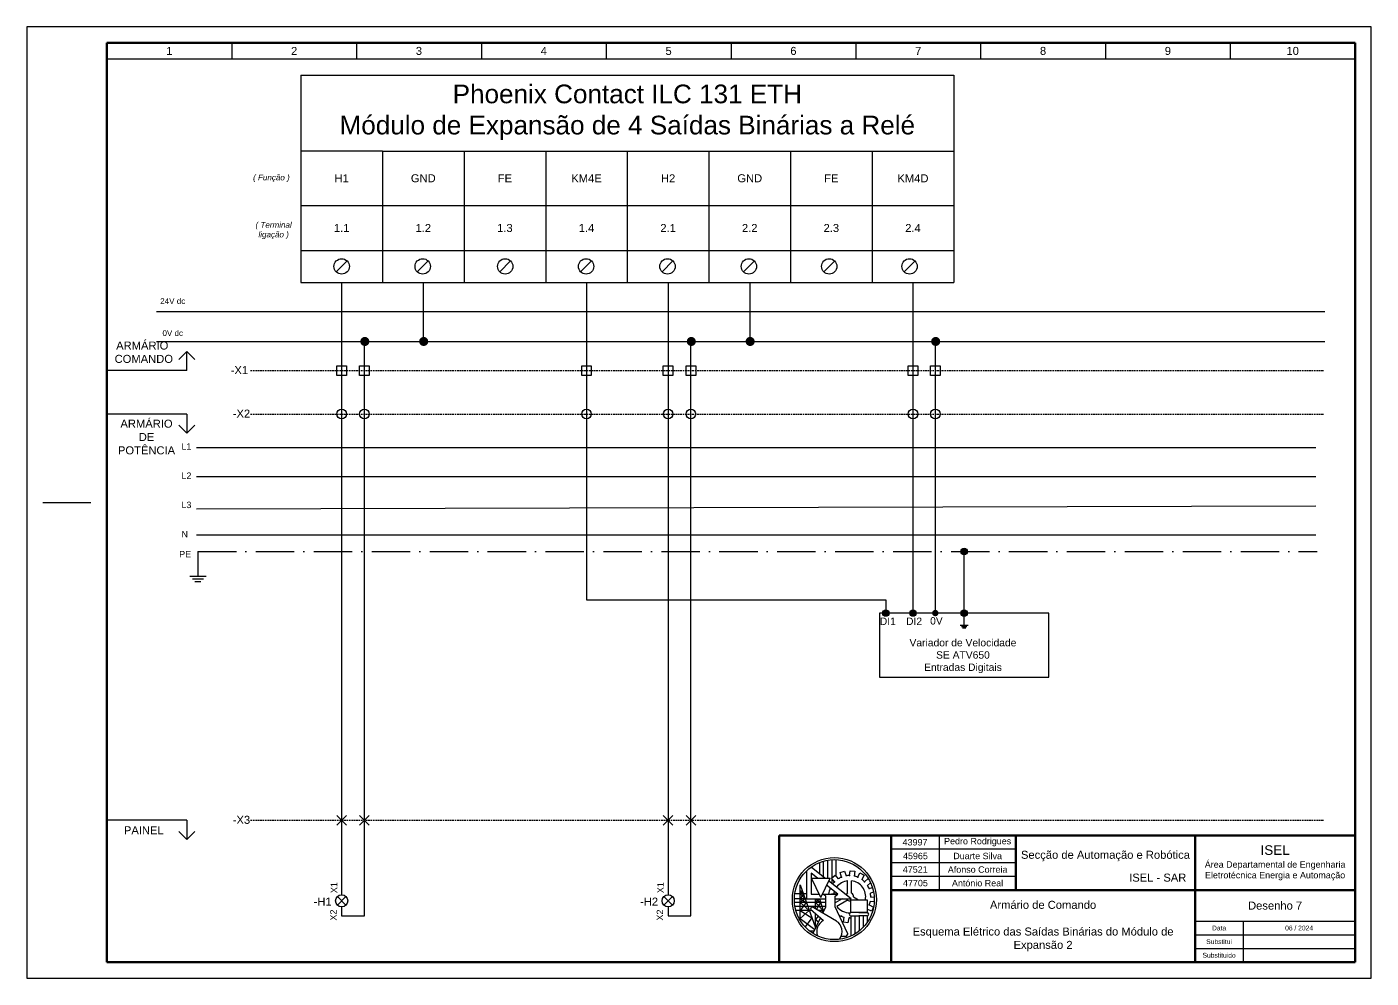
# Model space of a CAD drawing. Header units: millimetres. Extents: x 0 to 5575, y 0 to 297.
# Drawn here: x 2905 to 3325, y 0 to 297 of the extents above; entities that cross this region are included whole.
import ezdxf
from ezdxf.enums import TextEntityAlignment as Align

# ---------------------------------------------------------------- set-up
doc = ezdxf.new("R2010")
doc.units = ezdxf.units.MM
for name, pattern in [('ACAD_ISO10W100', [18, 12, -3, 0, -3]), ('DASHED', [0.75, 0.5, -0.25]), ('JIS_02_2.0', [3, 2, -1])]:
    doc.linetypes.add(name, pattern=pattern)
for name, color, linetype in [('1', 5, 'Continuous'), ('Bornes', 7, 'DASHED'), ('LEGENDA', 7, 'Continuous'), ('PE', 7, 'ACAD_ISO10W100')]:
    doc.layers.add(name, color=color, linetype=linetype)
doc.styles.get("Standard").update_dxf_attribs({"font": 'arial.ttf'})

# ---------------------------------------------------------------- blocks, each defined once
blk = doc.blocks.new('E_H001')
at = {"layer": '1', "color": 7}
for p, q in [((0, 0), (0, -2.25)), ((1.06, -2.69), (-1.06, -4.81)), ((-1.06, -2.69), (1.06, -4.81)), ((0, -5.25), (0, -7.5))]:
    blk.add_line(p, q, dxfattribs=at)
blk.add_circle((0, -3.75), 1.5, dxfattribs=at)

msp = doc.modelspace()

# ---------------------------------------------------------------- hatches: boundary and pattern name
at = {"transparency": 33554687}
h = msp.add_hatch(color=256, dxfattribs=at)
edge = h.paths.add_edge_path()
edge.add_arc((3010.59, 198.78), 1.43, 0, 360)
h = msp.add_hatch(color=256, dxfattribs=at)
edge = h.paths.add_edge_path()
edge.add_arc((3028.98, 198.78), 1.43, 0, 360)
h = msp.add_hatch(color=256, dxfattribs=at)
edge = h.paths.add_edge_path()
edge.add_arc((3112.59, 198.78), 1.43, 0, 360)
h = msp.add_hatch(color=256, dxfattribs=at)
edge = h.paths.add_edge_path()
edge.add_arc((3130.98, 198.78), 1.43, 0, 360)
h = msp.add_hatch(color=256, dxfattribs=at)
edge = h.paths.add_edge_path()
edge.add_arc((3188.95, 198.78), 1.43, 0, 360)
h = msp.add_hatch(color=256, dxfattribs=at)
edge = h.paths.add_edge_path()
edge.add_arc((3197.85, 133.2), 1, 0, 360)
h = msp.add_hatch(color=256, dxfattribs=at)
edge = h.paths.add_edge_path()
edge.add_arc((3173.35, 113.97), 1, 0, 360)
h = msp.add_hatch(color=256, dxfattribs=at)
edge = h.paths.add_edge_path()
edge.add_arc((3181.85, 113.97), 1, 0, 360)
h = msp.add_hatch(color=256, dxfattribs=at)
edge = h.paths.add_edge_path()
edge.add_arc((3188.83, 113.97), 1, 0, 360)
h = msp.add_hatch(color=256, dxfattribs=at)
edge = h.paths.add_edge_path()
edge.add_arc((3197.85, 113.97), 1, 0, 360)

# ---------------------------------------------------------------- linework, layer by layer
for p, q in [((2930, 292), (2930, 287)), ((2930, 292), (2930, 287)), ((2969, 292), (2969, 287)), ((3008, 292), (3008, 287)), ((3047, 292), (3047, 287)), ((3086, 292), (3086, 287)), ((3125, 292), (3125, 287)), ((3164, 292), (3164, 287)), ((3203, 292), (3203, 287)), ((3242, 292), (3242, 287)), ((3281, 292), (3281, 287)), ((2930, 287), (3320, 287)), ((2990.6, 281.92), (3194.6, 281.92)), ((2990.6, 281.92), (2990.6, 217.22)), ((3194.6, 281.92), (3194.6, 241.22)), ((3016.1, 258.22), (3016.1, 241.22)), ((3041.6, 258.22), (3041.6, 241.22)), ((3067.1, 258.22), (3067.1, 241.22)), ((3092.6, 258.22), (3092.6, 241.22)), ((3118.1, 258.22), (3118.1, 241.22)), ((3143.6, 258.22), (3143.6, 241.22)), ((3169.1, 258.22), (3169.1, 241.22)), ((2990.6, 241.22), (3194.6, 241.22)), ((3016.1, 241.22), (3016.1, 227.22)), ((3041.6, 241.22), (3041.6, 227.22)), ((3067.1, 241.22), (3067.1, 227.22)), ((3092.6, 241.22), (3092.6, 227.22)), ((3118.1, 241.22), (3118.1, 227.22)), ((3143.6, 241.22), (3143.6, 227.22)), ((3169.1, 241.22), (3169.1, 227.22)), ((3194.6, 241.22), (3194.6, 227.22)), ((2990.6, 227.22), (3194.6, 227.22)), ((3001.65, 220.53), (3005.05, 223.92)), ((3026.98, 220.53), (3030.37, 223.92)), ((3052.75, 220.53), (3056.14, 223.92)), ((3078.02, 220.53), (3081.41, 223.92)), ((3103.46, 220.53), (3106.85, 223.92)), ((3128.9, 220.53), (3132.29, 223.92)), ((3154, 220.53), (3157.39, 223.92)), ((3179.1, 220.53), (3182.49, 223.92)), ((2945.51, 208.15), (3310.51, 208.15)), ((2945.51, 198.8), (3310.51, 198.8)), ((3188.83, 198.8), (3188.83, 113.97)), ((2955, 195.69), (2952.5, 193.19)), ((2955, 189.69), (2955, 195.69)), ((2955, 195.69), (2957.5, 193.19)), ((2955, 189.69), (2930, 189.69)), ((2955, 176.12), (2930, 176.12)), ((2955, 170.12), (2952.5, 172.62)), ((2955, 176.12), (2955, 170.12)), ((2955, 170.12), (2957.5, 172.62)), ((2958, 165.72), (3307.71, 165.72)), ((2958, 156.6), (3307.71, 156.6)), ((2910, 148.5), (2925, 148.5)), ((2958, 146.57), (3307.71, 147.44)), ((2958, 138.36), (3307.71, 138.36)), ((2958.45, 133.2), (2958.45, 127.2)), ((2958.45, 127.2), (2958.45, 125.46)), ((2955.91, 125.46), (2960.99, 125.46)), ((2956.71, 124.62), (2960.19, 124.62)), ((2957.52, 123.79), (2959.39, 123.79)), ((3173.35, 118.16), (3173.35, 113.97)), ((3181.85, 118.16), (3181.85, 113.97)), ((3224.35, 113.97), (3171.35, 113.97)), ((3171.35, 113.97), (3171.35, 93.97)), ((3224.35, 93.97), (3224.35, 113.97)), ((3199.12, 110.11), (3196.58, 110.11)), ((3198.72, 109.69), (3196.98, 109.69)), ((3198.32, 109.27), (3197.38, 109.27)), ((3171.35, 93.97), (3224.35, 93.97)), ((3004.85, 47.78), (3001.85, 50.78)), ((3011.96, 47.78), (3008.96, 50.78)), ((3106.85, 47.78), (3103.85, 50.78)), ((3113.96, 47.78), (3110.96, 50.78)), ((2955, 49.28), (2930, 49.28)), ((2955, 49.28), (2955, 43.28)), ((2955, 43.28), (2952.5, 45.78)), ((2955, 43.28), (2957.5, 45.78))]:
    msp.add_line(p, q, dxfattribs=at)
at = {"lineweight": -3, "transparency": 33554687}
for p, q in [((3016.1, 258.22), (2990.6, 258.22)), ((3016.1, 258.22), (3041.6, 258.22)), ((3041.6, 258.22), (3067.1, 258.22)), ((3067.1, 258.22), (3092.6, 258.22)), ((3092.6, 258.22), (3118.1, 258.22)), ((3118.1, 258.22), (3143.6, 258.22)), ((3143.6, 258.22), (3169.1, 258.22)), ((3169.1, 258.22), (3194.6, 258.22)), ((3016.1, 227.22), (3016.1, 217.22)), ((3041.6, 227.22), (3041.6, 217.22)), ((3067.1, 227.22), (3067.1, 217.22)), ((3092.6, 227.22), (3092.6, 217.22)), ((3118.1, 227.22), (3118.1, 217.22)), ((3143.6, 227.22), (3143.6, 217.22)), ((3169.1, 227.22), (3169.1, 217.22)), ((3194.6, 227.22), (3194.6, 217.22)), ((2990.6, 217.22), (3016.1, 217.22)), ((3003.35, 217.22), (3003.35, 28.88)), ((3016.1, 217.22), (3041.6, 217.22)), ((3028.85, 217.22), (3028.85, 198.8)), ((3041.6, 217.22), (3067.1, 217.22)), ((3067.1, 217.22), (3092.6, 217.22)), ((3079.85, 217.22), (3079.85, 118.16)), ((3092.6, 217.22), (3118.1, 217.22)), ((3105.35, 217.22), (3105.35, 28.88)), ((3118.1, 217.22), (3143.6, 217.22)), ((3130.85, 217.22), (3130.85, 198.8)), ((3143.6, 217.22), (3169.1, 217.22)), ((3169.1, 217.22), (3194.6, 217.22)), ((3181.85, 217.22), (3181.85, 118.16)), ((3010.46, 19.42), (3010.46, 198.8)), ((3112.46, 19.42), (3112.46, 198.8)), ((3197.85, 113.97), (3197.85, 133.2)), ((3079.85, 118.16), (3131.96, 118.16)), ((3131.96, 118.16), (3173.35, 118.16)), ((3197.85, 110.11), (3197.85, 113.97)), ((3003.35, 19.42), (3010.46, 19.42)), ((3105.35, 19.42), (3112.46, 19.42))]:
    msp.add_line(p, q, dxfattribs=at)
at = {"linetype": 'DASHED', "lineweight": -3, "transparency": 33554687}
for p, q in [((2974.91, 189.69), (3310.19, 189.69)), ((2974.91, 176.12), (3310.19, 176.12)), ((2974.91, 49.28), (3310.19, 49.28))]:
    msp.add_line(p, q, dxfattribs=at)
at = {"lineweight": 120, "transparency": 33554687}
msp.add_line((3140, 44.5), (3140, 5), dxfattribs=at)
at = {"lineweight": 25, "transparency": 33554687}
for p, q in [((3154.32, 31.25), (3150, 34.64)), ((3152.78, 32.46), (3152.78, 36.14)), ((3153.95, 31.25), (3153.95, 36.53)), ((3155.3, 31.25), (3155.3, 36.82)), ((3156.64, 31.44), (3156.64, 36.97)), ((3157.86, 31.8), (3157.86, 36.97)), ((3148.57, 33.44), (3148.57, 24.75)), ((3151.99, 31.25), (3150.01, 32.8)), ((3150.01, 32.8), (3150.01, 26.19)), ((3150.2, 31.25), (3155.95, 31.25)), ((3153.07, 25.2), (3150.2, 31.25)), ((3153.07, 25.2), (3155.95, 31.25)), ((3162.59, 24.75), (3155.5, 30.32)), ((3156.41, 31.25), (3157.55, 32.18)), ((3157.37, 30.07), (3156.41, 31.25)), ((3156.64, 29.42), (3156.64, 30.96)), ((3157.55, 32.18), (3158.51, 31)), ((3159.08, 32.96), (3160.49, 33.38)), ((3159.52, 31.51), (3159.08, 32.96)), ((3160.49, 33.38), (3160.93, 31.93)), ((3161.45, 26.51), (3161.45, 30.39)), ((3162.05, 32.01), (3162.21, 33.52)), ((3162.21, 33.52), (3163.67, 33.36)), ((3162.65, 26.51), (3162.65, 30.39)), ((3163.67, 33.36), (3163.51, 31.85)), ((3164.58, 31.51), (3165.3, 32.84)), ((3165.3, 32.84), (3166.59, 32.14)), ((3166.59, 32.14), (3165.87, 30.8)), ((3166.72, 30.07), (3167.88, 31.05)), ((3168.62, 29.75), (3167.64, 28.93)), ((3167.88, 31.05), (3168.01, 30.9)), ((3148.57, 26.26), (3144.93, 26.26)), ((3146.57, 29.15), (3151.36, 15.7)), ((3146.57, 18.1), (3146.57, 29.15)), ((3147.21, 27.34), (3146.57, 26.26)), ((3146.57, 27.31), (3147.6, 26.26)), ((3147.6, 26.26), (3146.57, 24.75)), ((3146.57, 26.26), (3148.14, 24.75)), ((3150.01, 26.19), (3152.6, 26.19)), ((3153.54, 26.19), (3153.95, 26.19)), ((3154.6, 25.59), (3153.68, 26.19)), ((3153.95, 26.19), (3158.43, 26.19)), ((3153.95, 26.19), (3156.03, 26.19)), ((3154.6, 22.28), (3154.6, 25.59)), ((3158.43, 26.19), (3154.87, 28.98)), ((3158.43, 26.19), (3156.43, 26.19)), ((3157.5, 25.59), (3158.43, 26.19)), ((3157.5, 22.28), (3157.5, 25.59)), ((3163.31, 25.36), (3164.84, 24.48)), ((3168.15, 27.93), (3169.2, 28.25)), ((3169.56, 26.82), (3168.56, 26.52)), ((3168.66, 25.4), (3169.75, 25.3)), ((3148.57, 24.75), (3144.81, 24.75)), ((3154.6, 23.63), (3144.83, 23.63)), ((3154.6, 22.31), (3145, 22.31)), ((3150.25, 21.15), (3145.26, 21.15)), ((3146.57, 24.75), (3148.53, 23.63)), ((3148.14, 24.75), (3146.57, 23.63)), ((3148.53, 23.63), (3146.57, 21.15)), ((3146.57, 23.63), (3149.42, 21.15)), ((3146.57, 21.15), (3150.25, 18.8)), ((3149.42, 21.15), (3146.57, 18.62)), ((3148.57, 24.75), (3154.6, 24.75)), ((3150.11, 22.31), (3149.8, 21.54)), ((3149.8, 21.54), (3153.85, 17.99)), ((3157.95, 17.81), (3150.11, 22.31)), ((3151.36, 21.59), (3151.36, 24.75)), ((3151.36, 24.75), (3153.01, 23.63)), ((3152.67, 24.75), (3151.36, 23.63)), ((3151.36, 23.63), (3153.75, 21.15)), ((3153.01, 23.63), (3151.57, 21.47)), ((3153.75, 21.15), (3152.13, 21.15)), ((3152.67, 24.75), (3153.87, 20.75)), ((3153.75, 21.15), (3153.22, 20.52)), ((3153.64, 20.28), (3154.6, 22.28)), ((3157.5, 24.75), (3162.59, 24.75)), ((3159.73, 24.75), (3157.5, 23.46)), ((3161.45, 14.04), (3157.5, 22.28)), ((3161.38, 24.33), (3158.02, 22.39)), ((3162.44, 20.44), (3162.44, 24.48)), ((3162.44, 24.48), (3167.52, 24.48)), ((3167.52, 24.48), (3167.52, 20.44)), ((3168.85, 20.88), (3167.52, 21.55)), ((3168.15, 22.87), (3169.51, 22.19)), ((3169.76, 23.82), (3168.49, 23.94)), ((3169.51, 22.19), (3168.85, 20.88)), ((3146.57, 18.62), (3151.19, 15.16)), ((3150.25, 18.8), (3148.16, 15.98)), ((3150.65, 14.04), (3152.93, 18.79)), ((3151.36, 15.51), (3151.36, 20.18)), ((3152.27, 19.38), (3151.36, 18.29)), ((3151.36, 18.29), (3152.34, 17.56)), ((3160.1, 17.51), (3160.33, 19.01)), ((3161.55, 17.29), (3160.1, 17.51)), ((3161.78, 18.8), (3161.55, 17.29)), ((3167.52, 20.44), (3162.44, 20.44)), ((3165.3, 20.44), (3162.44, 20.44)), ((3162.44, 19.41), (3162.44, 13.12)), ((3162.44, 19.41), (3165.3, 19.41)), ((3163.74, 19.41), (3163.74, 13.81)), ((3164.91, 20.44), (3167.52, 20.44)), ((3167.52, 19.41), (3164.91, 19.41)), ((3165.07, 19.41), (3165.07, 14.73)), ((3166.26, 19.41), (3166.26, 15.81)), ((3167.52, 19.41), (3167.52, 17.33)), ((3150.96, 14.67), (3149.59, 14.67)), ((3159.42, 13.05), (3160.72, 13.05))]:
    msp.add_line(p, q, dxfattribs=at)
at = {"lineweight": 30, "transparency": 33554687}
msp.add_line((3285, 17.75), (3285, 5), dxfattribs=at)
at = {"transparency": 33554687}
for points in [[(2905, 0), (3325, 0), (3325, 297), (2905, 297)], [(3004.85, 188.19), (3001.85, 188.19), (3001.85, 191.19), (3004.85, 191.19)], [(3011.96, 188.19), (3008.96, 188.19), (3008.96, 191.19), (3011.96, 191.19)], [(3081.35, 188.19), (3078.35, 188.19), (3078.35, 191.19), (3081.35, 191.19)], [(3106.85, 188.19), (3103.85, 188.19), (3103.85, 191.19), (3106.85, 191.19)], [(3113.96, 188.19), (3110.96, 188.19), (3110.96, 191.19), (3113.96, 191.19)], [(3183.35, 188.19), (3180.35, 188.19), (3180.35, 191.19), (3183.35, 191.19)], [(3190.33, 188.19), (3187.33, 188.19), (3187.33, 191.19), (3190.33, 191.19)]]:
    msp.add_lwpolyline(points, close=True, dxfattribs=at)
for points in [[(3004.85, 50.78), (3001.85, 47.78)], [(3011.96, 50.78), (3008.96, 47.78)], [(3106.85, 50.78), (3103.85, 47.78)], [(3113.96, 50.78), (3110.96, 47.78)]]:
    msp.add_lwpolyline(points, dxfattribs=at)
for centre, radius in [((3003.35, 222.22), 2.4), ((3028.67, 222.22), 2.4), ((3054.45, 222.22), 2.4), ((3079.72, 222.22), 2.4), ((3105.16, 222.22), 2.4), ((3130.59, 222.22), 2.4), ((3155.69, 222.22), 2.4), ((3180.79, 222.22), 2.4), ((3003.35, 176.12), 1.5), ((3010.46, 176.12), 1.5), ((3079.85, 176.12), 1.5), ((3105.35, 176.12), 1.5), ((3112.46, 176.12), 1.5), ((3181.85, 176.12), 1.5), ((3188.83, 176.12), 1.5), ((3197.85, 133.2), 1), ((3173.35, 113.97), 1), ((3181.85, 113.97), 1), ((3197.85, 113.97), 1)]:
    msp.add_circle(centre, radius, dxfattribs=at)
at = {"lineweight": 25, "transparency": 33554687}
for radius in [13.12, 12.49]:
    msp.add_circle((3157.29, 24.5), radius, dxfattribs=at)
for centre, radius, start, end in [((3162.05, 25.4), 6.61, 135, 143.3785), ((3162.05, 25.4), 5.03, 96.8237, 143.858), ((3162.05, 25.4), 6.61, 112.5, 122.2448), ((3162.05, 25.4), 6.61, 90, 99.7454), ((3162.05, 25.4), 5.03, 349.4456, 83.1763), ((3162.05, 25.4), 6.61, 67.5, 77.2458), ((3162.05, 25.4), 6.61, 45, 54.7457), ((3162.05, 25.4), 6.61, 155.9991, 173.1361), ((3162.05, 25.4), 5.03, 160.5913, 170.9616), ((3162.05, 25.4), 1.26, 118.2526, 149.8624), ((3162.05, 25.4), 1.26, 358.2526, 61.7474), ((3162.05, 25.4), 6.61, 22.5, 32.2416), ((3162.05, 25.4), 6.61, 0, 9.7446), ((3162.05, 25.4), 5.03, 216.8237, 271.5984), ((3162.05, 25.4), 1.26, 238.2526, 288.2165), ((3162.05, 25.4), 6.61, 337.5, 347.2434), ((3155.75, 14.53), 3.95, 118.829, 200.1376), ((3155.75, 14.53), 3.95, 322.3555, 64.0548), ((3162.05, 25.4), 6.61, 240.0878, 254.9243), ((3162.05, 25.4), 6.61, 267.6784, 273.4222), ((3162.44, 19.93), 0.515, 90, 270), ((3167.52, 19.93), 0.515, 270, 90), ((3151.38, 13.82), 0.765, 163.3429, 170.9608), ((3160.72, 13.82), 0.765, 270, 16.6571)]:
    msp.add_arc(centre, radius, start, end, dxfattribs=at)
for p in [(3157.37, 30.07), (3159.52, 31.51), (3162.05, 32.01), (3164.58, 31.51), (3166.72, 30.07), (3155.94, 27.93), (3168.15, 27.93), (3168.66, 25.4), (3168.15, 22.87), (3159.52, 19.29), (3162.05, 18.79)]:
    msp.add_point(p, dxfattribs=at)
at = {"layer": 'LEGENDA', "lineweight": 120, "transparency": 33554687}
for p, q in [((3320, 292), (2930, 292)), ((2930, 5), (2930, 292)), ((3320, 5), (3320, 292)), ((3320, 44.5), (3140, 44.5)), ((3320, 5), (2930, 5))]:
    msp.add_line(p, q, dxfattribs=at)
at = {"layer": 'LEGENDA', "lineweight": 60, "transparency": 33554687}
for p, q in [((3175, 44.5), (3175, 5)), ((3214, 44.5), (3214, 27.5)), ((3270, 44.5), (3270, 27.5)), ((3175, 27.5), (3320, 27.5)), ((3270, 27.5), (3270, 5))]:
    msp.add_line(p, q, dxfattribs=at)
at = {"layer": 'LEGENDA', "lineweight": 30, "transparency": 33554687}
for p, q in [((3190.06, 44.5), (3190.06, 27.5)), ((3214.06, 40.25), (3175.06, 40.25)), ((3214.06, 36), (3175.06, 36)), ((3214.06, 31.75), (3175.06, 31.75)), ((3270, 17.75), (3320, 17.75)), ((3270, 13.5), (3320, 13.5)), ((3270, 9.25), (3320, 9.25))]:
    msp.add_line(p, q, dxfattribs=at)
at = {"layer": 'PE', "linetype": 'ACAD_ISO10W100', "transparency": 33554687}
msp.add_line((2958.45, 133.2), (3308.15, 133.2), dxfattribs=at)

# ---------------------------------------------------------------- block references
at = {"layer": '1', "transparency": 33554687, "xscale": 1.261838575250266, "yscale": 1.261838575250266, "zscale": 1.261838575250266}
for p in [(3003.35, 28.88), (3105.35, 28.88)]:
    msp.add_blockref('E_H001', p, dxfattribs=at)

# ---------------------------------------------------------------- texts
at = {"transparency": 33554687}
for s, width, heights, insert, char_height, attachment_point in [('1', 39, [3.74], (2949.5, 289.49), 2.5, 5), ('2', 39, [3.74], (2988.5, 289.49), 2.5, 5), ('3', 39, [3.74], (3027.5, 289.49), 2.5, 5), ('4', 39, [3.74], (3066.5, 289.49), 2.5, 5), ('5', 39, [3.74], (3105.5, 289.49), 2.5, 5), ('6', 39, [3.74], (3144.5, 289.49), 2.5, 5), ('7', 39, [3.74], (3183.5, 289.49), 2.5, 5), ('8', 39, [3.74], (3222.5, 289.49), 2.5, 5), ('9', 39, [3.74], (3261.5, 289.49), 2.5, 5), ('10', 39, [3.74], (3300.5, 289.49), 2.5, 5), ('\\pxqc;{\\fArial|b0|i1|c0|p34; ( Função )}', 17, [0], (2981.05, 249.72), 1.8, 5), ('H1', 25.5, [0], (3003.35, 249.72), 2.5, 5), ('GND', 12.75, [2.59], (3028.85, 249.72), 2.5, 5), ('FE', 25.5, [0], (3054.35, 249.72), 2.5, 5), ('KM4E', 25.5, [0], (3079.85, 249.72), 2.5, 5), ('H2', 25.5, [0], (3105.35, 249.72), 2.5, 5), ('GND', 25.5, [0], (3130.85, 249.72), 2.5, 5), ('FE', 25.5, [0], (3156.35, 249.72), 2.5, 5), ('KM4D', 25.5, [0], (3181.85, 249.72), 2.5, 5), ('\\pxqc;{\\fArial|b0|i1|c0|p34;( Terminal\\Pligação )}', 17, [0], (2982.1, 233.42), 1.8, 5), ('1.1', 25.5, [0], (3003.35, 234.2), 2.5, 5), ('1.2', 25.5, [0], (3028.85, 234.2), 2.5, 5), ('1.3', 25.5, [0], (3054.35, 234.2), 2.5, 5), ('1.4', 25.5, [0], (3079.85, 234.2), 2.5, 5), ('2.1', 25.5, [0], (3105.35, 234.2), 2.5, 5), ('2.2', 25.5, [0], (3130.85, 234.2), 2.5, 5), ('2.3', 25.5, [0], (3156.35, 234.2), 2.5, 5), ('2.4', 25.5, [2.55], (3181.85, 234.2), 2.5, 5), ('\\pxqc;24V dc', 17, [0], (2950.57, 211.38), 1.8, 5), ('\\pxqc;0V dc', 17, [0], (2950.57, 201.38), 1.8, 5), ('\\pxqc;ARMÁRIO  COMANDO', 23.182, [0], (2941.53, 198.76), 2.5, 2), ('ARMÁRIO DE POTÊNCIA', 17, [0], (2942.38, 174.37), 2.5, 2), ('\\pxi-3,l3,qc,t3;DI1', 17, [0], (3174, 111.41), 2.3, 5), ('\\pxi-3,l3,qc,t3;DI2', 17, [0], (3182.2, 111.41), 2.3, 5), ('\\pxi-3,l3,qc,t3;0V', 17, [0], (3189.18, 111.53), 2.3, 5), ('\\pxi-3,l3,qc,t3;Variador de Velocidade \\PSE ATV650\\PEntradas Digitais', 50.5526, [0], (3197.47, 100.55), 2.3, 5), ('PAINEL', 17, [0], (2941.53, 47.4), 2.5, 2), ('43997', 15, [0], (3182.5, 42.4), 2, 5), ('Pedro Rodrigues', 24, [0], (3202.06, 42.46), 2, 5), ('45965', 15, [0], (3182.62, 38.11), 2, 5), ('Duarte Silva', 24, [0], (3202.06, 38.12), 2, 5), ('47521', 15, [0], (3182.56, 33.88), 2, 5), ('Afonso Correia', 24, [0], (3202.06, 33.88), 2, 5), ('47705', 15, [0], (3182.62, 29.66), 2, 5), ('António Real', 24, [0], (3202.03, 29.63), 2, 5), ('Armário de Comando\\P\\PEsquema Elétrico das Saídas Binárias do Módulo de Expansão 2', 95, [0], (3222.5, 16.25), 2.5, 5), ('\\pxqc;Data', 15, [0], (3277.5, 15.62), 1.5, 5), ('\\pxqc;06 / 2024', 35, [0], (3302.5, 15.62), 1.5, 5), ('\\pxqc;Substitui', 15, [0], (3277.5, 11.38), 1.5, 5), ('\\pxqc;Substituido', 15, [0], (3277.5, 7.12), 1.5, 5)]:
    msp.add_mtext_dynamic_manual_height_columns(s, width=width, gutter_width=12.5, heights=heights, dxfattribs=dict(at, insert=insert, char_height=char_height, attachment_point=attachment_point))
at = {"lineweight": -3, "transparency": 33554687}
for s, width, insert, char_height, attachment_point in [('\\pxqc;Phoenix Contact ILC 131 ETH\\P\\pq*;Módulo de Expansão de 4 Saídas Binárias a Relé', 204, (3092.6, 270.33), 5.8333, 5), ('-X1', 3.4268, (2968.68, 191.08), 2.5, 1), ('-X2', 3.4268, (2969.33, 177.51), 2.5, 1), ('-X3', 3.4268, (2969.33, 50.67), 2.5, 1), ('-H1', 3.4268, (2994.59, 25.14), 2.5, 1), ('-H2', 3.4268, (3096.59, 25.14), 2.5, 1), ('Desenho 7', 50, (3295, 22.62), 2.5, 5)]:
    msp.add_mtext_dynamic_manual_height_columns(s, width=width, gutter_width=12.5, heights=[0], dxfattribs=dict(at, insert=insert, char_height=char_height, attachment_point=attachment_point))
at = {"linetype": 'JIS_02_2.0', "transparency": 33554687, "char_height": 2, "attachment_point": 1}
for s, insert in [('L1', (2953.29, 166.99)), ('L2', (2953.29, 157.87)), ('L3', (2953.29, 148.75)), ('N', (2953.29, 139.63)), ('PE', (2952.58, 133.37))]:
    msp.add_mtext_dynamic_manual_height_columns(s, width=1.8376, gutter_width=12.5, heights=[0], dxfattribs=dict(at, insert=insert))
at = {"layer": '1', "color": 7, "lineweight": 9, "transparency": 33554687}
for s, p in [('X1', (3001.96, 29.97)), ('X1', (3103.96, 29.97)), ('X2', (3001.78, 21.41)), ('X2', (3103.78, 21.41))]:
    msp.add_text(s, height=2.019, rotation=90, dxfattribs=at).set_placement(p, align=Align.RIGHT)
at = {"layer": 'Bornes', "transparency": 33554687, "char_height": 2.5}
for s, width, insert, attachment_point in [('\\pxqc;Secção de Automação e Robótica', 56, (3242, 38.12), 5), ('\\pxqc;{\\H1.2x;ISEL\\P\\H0.66667x;Área Departamental de Engenharia Eletrotécnica Energia e Automação}', 50, (3295, 36), 5), ('\\pxqr;ISEL - SAR', 56, (3267.26, 30.09), 9)]:
    msp.add_mtext_dynamic_manual_height_columns(s, width=width, gutter_width=12.5, heights=[0], dxfattribs=dict(at, insert=insert, attachment_point=attachment_point))

doc.saveas('drawing.dxf')
